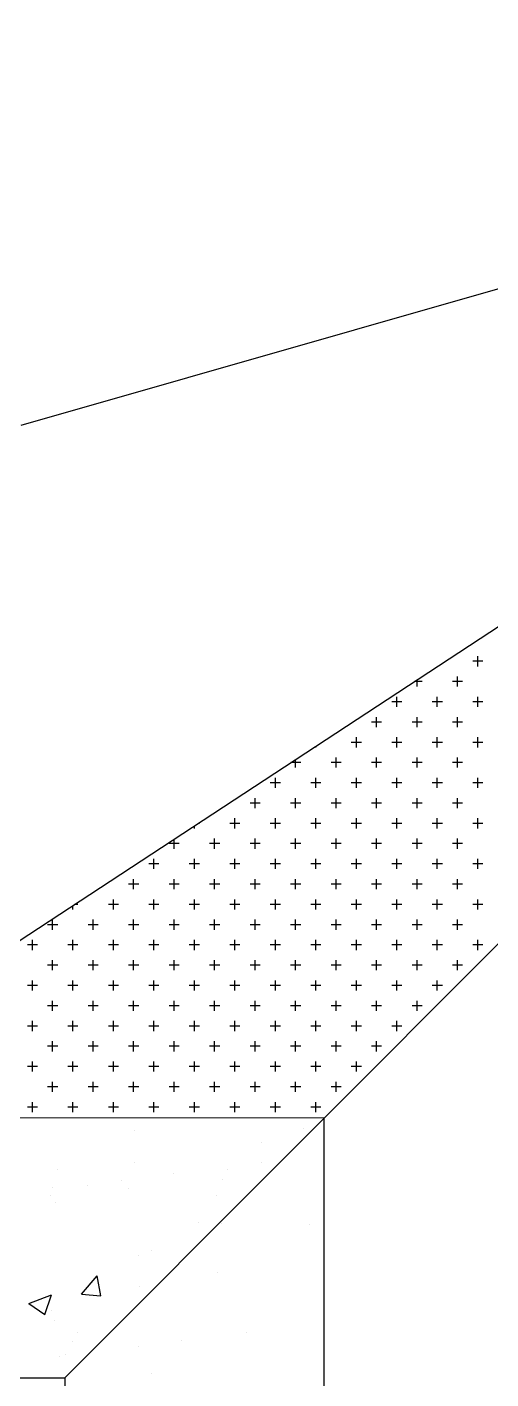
# Model space of a CAD drawing. Extents: x 17373 to 24759, y 49315 to 53755.
# Drawn here: x 18632 to 18947, y 50598 to 51515 of the extents above; entities that cross this region are included whole.
import ezdxf

# ---------------------------------------------------------------- set-up
doc = ezdxf.new("R2010")
doc.units = 0
doc.header["$LTSCALE"] = 10
doc.header["$MEASUREMENT"] = 0
doc.layers.get('0').update_dxf_attribs({"color": 3, "linetype": 'CONTINUOUS'})
for name, color, linetype in [('3', 3, 'CONTINUOUS'), ('7', 7, 'CONTINUOUS'), ('BH', 3, 'CONTINUOUS')]:
    doc.layers.add(name, color=color, linetype=linetype)

# ---------------------------------------------------------------- blocks, each defined once
blk = doc.blocks.new('*X7')
at = {"color": 0}
for p, q in [((608.71, 664.59), (608.71, 664.59)), ((661.06, 665.26), (661.06, 665.26)), ((608.64, 654.72), (608.64, 654.72)), ((648.12, 654.94), (648.12, 654.94)), ((620.95, 651.36), (620.95, 651.36)), ((637.38, 652.65), (637.38, 652.65)), ((583.53, 647.16), (583.53, 647.16)), ((594.28, 647.85), (594.28, 647.85)), ((604.69, 649.22), (604.69, 649.22)), ((645.81, 647.28), (645.81, 647.28)), ((582.92, 644.81), (582.92, 644.81)), ((634.09, 644.56), (634.09, 644.56)), ((628.55, 636.48), (628.55, 636.48)), ((609.97, 626.06), (609.97, 626.06)), ((613.89, 627.82), (613.89, 627.82)), ((584.18, 606.27), (584.18, 606.27)), ((591.25, 602.46), (591.25, 602.46)), ((589.51, 599.6), (589.51, 599.6)), ((585.56, 594.92), (585.56, 594.92))]:
    blk.add_line(p, q, dxfattribs=at)
blk = doc.blocks.new('*X6')
at = {"color": 0}
for p, q in [((668.75, 1431.25), (671.875, 1431.25)), ((670.3125, 1429.6875), (670.3125, 1432.8125)), ((681.25, 1431.25), (684.375, 1431.25)), ((682.8125, 1429.6875), (682.8125, 1432.8125)), ((693.75, 1431.25), (696.875, 1431.25)), ((695.3125, 1429.6875), (695.3125, 1432.8125)), ((706.25, 1431.25), (709.375, 1431.25)), ((707.8125, 1429.6875), (707.8125, 1432.8125)), ((718.75, 1431.25), (721.875, 1431.25)), ((720.3125, 1429.6875), (720.3125, 1432.8125)), ((676.5625, 1423.4375), (676.5625, 1426.5625)), ((689.0625, 1423.4375), (689.0625, 1426.5625)), ((701.5625, 1423.4375), (701.5625, 1426.5625)), ((714.0625, 1423.4375), (714.0625, 1426.5625)), ((726.5625, 1423.4375), (726.5625, 1426.5625)), ((675, 1425), (678.125, 1425)), ((687.5, 1425), (690.625, 1425)), ((700, 1425), (703.125, 1425)), ((712.5, 1425), (715.625, 1425)), ((725, 1425), (728.125, 1425)), ((668.75, 1418.75), (671.875, 1418.75)), ((670.3125, 1417.1875), (670.3125, 1420.3125)), ((681.25, 1418.75), (684.375, 1418.75)), ((682.8125, 1417.1875), (682.8125, 1420.3125)), ((693.75, 1418.75), (696.875, 1418.75)), ((695.3125, 1417.1875), (695.3125, 1420.3125)), ((706.25, 1418.75), (709.375, 1418.75)), ((707.8125, 1417.1875), (707.8125, 1420.3125)), ((718.75, 1418.75), (721.875, 1418.75)), ((720.3125, 1417.1875), (720.3125, 1420.3125)), ((731.25, 1418.75), (732.5215, 1418.75)), ((732.8125, 1417.1875), (732.8125, 1418.3056)), ((676.5625, 1410.9375), (676.5625, 1414.0625)), ((689.0625, 1410.9375), (689.0625, 1414.0625)), ((701.5625, 1410.9375), (701.5625, 1414.0625)), ((714.0625, 1410.9375), (714.0625, 1414.0625)), ((726.5625, 1410.9375), (726.5625, 1414.0625)), ((675, 1412.5), (678.125, 1412.5)), ((687.5, 1412.5), (690.625, 1412.5)), ((700, 1412.5), (703.125, 1412.5)), ((712.5, 1412.5), (715.625, 1412.5)), ((725, 1412.5), (728.125, 1412.5)), ((668.75, 1406.25), (671.875, 1406.25)), ((670.3125, 1404.6875), (670.3125, 1407.8125)), ((681.25, 1406.25), (684.375, 1406.25)), ((682.8125, 1404.6875), (682.8125, 1407.8125)), ((693.75, 1406.25), (696.875, 1406.25)), ((695.3125, 1404.6875), (695.3125, 1407.8125)), ((706.25, 1406.25), (709.375, 1406.25)), ((707.8125, 1404.6875), (707.8125, 1407.8125)), ((718.75, 1406.25), (721.875, 1406.25)), ((720.3125, 1404.6875), (720.3125, 1407.8125)), ((731.25, 1406.25), (734.375, 1406.25)), ((732.8125, 1404.6875), (732.8125, 1407.8125)), ((676.5625, 1398.4375), (676.5625, 1401.5625)), ((689.0625, 1398.4375), (689.0625, 1401.5625)), ((701.5625, 1398.4375), (701.5625, 1401.5625)), ((714.0625, 1398.4375), (714.0625, 1401.5625)), ((726.5625, 1398.4375), (726.5625, 1401.5625)), ((739.0625, 1398.4375), (739.0625, 1401.5625)), ((675, 1400), (678.125, 1400)), ((687.5, 1400), (690.625, 1400)), ((700, 1400), (703.125, 1400)), ((712.5, 1400), (715.625, 1400)), ((725, 1400), (728.125, 1400)), ((737.5, 1400), (740.625, 1400)), ((668.75, 1393.75), (671.875, 1393.75)), ((670.3125, 1392.1875), (670.3125, 1395.3125)), ((681.25, 1393.75), (684.375, 1393.75)), ((682.8125, 1392.1875), (682.8125, 1395.3125)), ((693.75, 1393.75), (696.875, 1393.75)), ((695.3125, 1392.1875), (695.3125, 1395.3125)), ((706.25, 1393.75), (709.375, 1393.75)), ((707.8125, 1392.1875), (707.8125, 1395.3125)), ((718.75, 1393.75), (721.875, 1393.75)), ((720.3125, 1392.1875), (720.3125, 1395.3125)), ((731.25, 1393.75), (734.375, 1393.75)), ((732.8125, 1392.1875), (732.8125, 1395.3125)), ((743.75, 1393.75), (746.875, 1393.75)), ((745.3125, 1392.1875), (745.3125, 1395.3125)), ((676.5625, 1385.9375), (676.5625, 1389.0625)), ((689.0625, 1385.9375), (689.0625, 1389.0625)), ((701.5625, 1385.9375), (701.5625, 1389.0625)), ((714.0625, 1385.9375), (714.0625, 1389.0625)), ((726.5625, 1385.9375), (726.5625, 1389.0625)), ((739.0625, 1385.9375), (739.0625, 1389.0625)), ((751.5625, 1385.9375), (751.5625, 1389.0625)), ((675, 1387.5), (678.125, 1387.5)), ((687.5, 1387.5), (690.625, 1387.5)), ((700, 1387.5), (703.125, 1387.5)), ((712.5, 1387.5), (715.625, 1387.5)), ((725, 1387.5), (728.125, 1387.5)), ((737.5, 1387.5), (740.625, 1387.5)), ((750, 1387.5), (752.9863, 1387.5)), ((668.75, 1381.25), (671.875, 1381.25)), ((670.3125, 1379.6875), (670.3125, 1382.8125)), ((681.25, 1381.25), (684.375, 1381.25)), ((682.8125, 1379.6875), (682.8125, 1382.8125)), ((693.75, 1381.25), (696.875, 1381.25)), ((695.3125, 1379.6875), (695.3125, 1382.8125)), ((706.25, 1381.25), (709.375, 1381.25)), ((707.8125, 1379.6875), (707.8125, 1382.8125)), ((718.75, 1381.25), (721.875, 1381.25)), ((720.3125, 1379.6875), (720.3125, 1382.8125)), ((731.25, 1381.25), (734.375, 1381.25)), ((732.8125, 1379.6875), (732.8125, 1382.8125)), ((743.75, 1381.25), (746.875, 1381.25)), ((745.3125, 1379.6875), (745.3125, 1382.8125)), ((756.25, 1381.25), (757.0793, 1381.25)), ((676.5625, 1373.4375), (676.5625, 1376.5625)), ((689.0625, 1373.4375), (689.0625, 1376.5625)), ((701.5625, 1373.4375), (701.5625, 1376.5625)), ((714.0625, 1373.4375), (714.0625, 1376.5625)), ((726.5625, 1373.4375), (726.5625, 1376.5625)), ((739.0625, 1373.4375), (739.0625, 1376.5625)), ((751.5625, 1373.4375), (751.5625, 1376.5625)), ((757.8125, 1379.6875), (757.8125, 1380.1304)), ((675, 1375), (678.125, 1375)), ((687.5, 1375), (690.625, 1375)), ((700, 1375), (703.125, 1375)), ((712.5, 1375), (715.625, 1375)), ((725, 1375), (728.125, 1375)), ((737.5, 1375), (740.625, 1375)), ((750, 1375), (753.125, 1375)), ((668.75, 1368.75), (671.875, 1368.75)), ((670.3125, 1367.1875), (670.3125, 1370.3125)), ((681.25, 1368.75), (684.375, 1368.75)), ((682.8125, 1367.1875), (682.8125, 1370.3125)), ((693.75, 1368.75), (696.875, 1368.75)), ((695.3125, 1367.1875), (695.3125, 1370.3125)), ((706.25, 1368.75), (709.375, 1368.75)), ((707.8125, 1367.1875), (707.8125, 1370.3125)), ((718.75, 1368.75), (721.875, 1368.75)), ((720.3125, 1367.1875), (720.3125, 1370.3125)), ((731.25, 1368.75), (734.375, 1368.75)), ((732.8125, 1367.1875), (732.8125, 1370.3125)), ((743.75, 1368.75), (746.875, 1368.75)), ((745.3125, 1367.1875), (745.3125, 1370.3125)), ((756.25, 1368.75), (759.375, 1368.75)), ((757.8125, 1367.1875), (757.8125, 1370.3125)), ((676.5625, 1360.9375), (676.5625, 1364.0625)), ((689.0625, 1360.9375), (689.0625, 1364.0625)), ((701.5625, 1360.9375), (701.5625, 1364.0625)), ((714.0625, 1360.9375), (714.0625, 1364.0625)), ((726.5625, 1360.9375), (726.5625, 1364.0625)), ((739.0625, 1360.9375), (739.0625, 1364.0625)), ((751.5625, 1360.9375), (751.5625, 1364.0625)), ((764.0625, 1360.9375), (764.0625, 1364.0625)), ((675, 1362.5), (678.125, 1362.5)), ((687.5, 1362.5), (690.625, 1362.5)), ((700, 1362.5), (703.125, 1362.5)), ((712.5, 1362.5), (715.625, 1362.5)), ((725, 1362.5), (728.125, 1362.5)), ((737.5, 1362.5), (740.625, 1362.5)), ((750, 1362.5), (753.125, 1362.5)), ((762.5, 1362.5), (765.625, 1362.5)), ((668.75, 1356.25), (671.875, 1356.25)), ((670.3125, 1354.6875), (670.3125, 1357.8125)), ((681.25, 1356.25), (684.375, 1356.25)), ((682.8125, 1354.6875), (682.8125, 1357.8125)), ((693.75, 1356.25), (696.875, 1356.25)), ((695.3125, 1354.6875), (695.3125, 1357.8125)), ((706.25, 1356.25), (709.375, 1356.25)), ((707.8125, 1354.6875), (707.8125, 1357.8125)), ((718.75, 1356.25), (721.875, 1356.25)), ((720.3125, 1354.6875), (720.3125, 1357.8125)), ((731.25, 1356.25), (734.375, 1356.25)), ((732.8125, 1354.6875), (732.8125, 1357.8125)), ((743.75, 1356.25), (746.875, 1356.25)), ((745.3125, 1354.6875), (745.3125, 1357.8125)), ((756.25, 1356.25), (759.375, 1356.25)), ((757.8125, 1354.6875), (757.8125, 1357.8125)), ((768.75, 1356.25), (771.875, 1356.25)), ((770.3125, 1354.6875), (770.3125, 1357.8125)), ((676.5625, 1348.4375), (676.5625, 1351.5625)), ((689.0625, 1348.4375), (689.0625, 1351.5625)), ((701.5625, 1348.4375), (701.5625, 1351.5625)), ((714.0625, 1348.4375), (714.0625, 1351.5625)), ((726.5625, 1348.4375), (726.5625, 1351.5625)), ((739.0625, 1348.4375), (739.0625, 1351.5625)), ((751.5625, 1348.4375), (751.5625, 1351.5625)), ((764.0625, 1348.4375), (764.0625, 1351.5625)), ((776.5625, 1348.4375), (776.5625, 1351.499)), ((675, 1350), (678.125, 1350)), ((687.5, 1350), (690.625, 1350)), ((700, 1350), (703.125, 1350)), ((712.5, 1350), (715.625, 1350)), ((725, 1350), (728.125, 1350)), ((737.5, 1350), (740.625, 1350)), ((750, 1350), (753.125, 1350)), ((762.5, 1350), (765.625, 1350)), ((775, 1350), (777.5441, 1350)), ((668.75, 1343.75), (671.875, 1343.75)), ((670.3125, 1342.1875), (670.3125, 1345.3125)), ((681.25, 1343.75), (684.375, 1343.75)), ((682.8125, 1342.1875), (682.8125, 1345.3125)), ((693.75, 1343.75), (696.875, 1343.75)), ((695.3125, 1342.1875), (695.3125, 1345.3125)), ((706.25, 1343.75), (709.375, 1343.75)), ((707.8125, 1342.1875), (707.8125, 1345.3125)), ((718.75, 1343.75), (721.875, 1343.75)), ((720.3125, 1342.1875), (720.3125, 1345.3125)), ((731.25, 1343.75), (734.375, 1343.75)), ((732.8125, 1342.1875), (732.8125, 1345.3125)), ((743.75, 1343.75), (746.875, 1343.75)), ((745.3125, 1342.1875), (745.3125, 1345.3125)), ((756.25, 1343.75), (759.375, 1343.75)), ((757.8125, 1342.1875), (757.8125, 1345.3125)), ((768.75, 1343.75), (771.875, 1343.75)), ((770.3125, 1342.1875), (770.3125, 1345.3125)), ((781.25, 1343.75), (781.6371, 1343.75)), ((676.5625, 1335.9375), (676.5625, 1339.0625)), ((689.0625, 1335.9375), (689.0625, 1339.0625)), ((701.5625, 1335.9375), (701.5625, 1339.0625)), ((714.0625, 1335.9375), (714.0625, 1339.0625)), ((726.5625, 1335.9375), (726.5625, 1339.0625)), ((739.0625, 1335.9375), (739.0625, 1339.0625)), ((751.5625, 1335.9375), (751.5625, 1339.0625)), ((764.0625, 1335.9375), (764.0625, 1339.0625)), ((776.5625, 1335.9375), (776.5625, 1339.0625)), ((675, 1337.5), (678.125, 1337.5)), ((687.5, 1337.5), (690.625, 1337.5)), ((700, 1337.5), (703.125, 1337.5)), ((712.5, 1337.5), (715.625, 1337.5)), ((725, 1337.5), (728.125, 1337.5)), ((737.5, 1337.5), (740.625, 1337.5)), ((750, 1337.5), (753.125, 1337.5)), ((762.5, 1337.5), (765.625, 1337.5)), ((775, 1337.5), (778.125, 1337.5)), ((681.25, 1331.25), (684.375, 1331.25)), ((682.8125, 1329.6875), (682.8125, 1332.8125)), ((693.75, 1331.25), (696.875, 1331.25)), ((695.3125, 1329.6875), (695.3125, 1332.8125)), ((706.25, 1331.25), (709.375, 1331.25)), ((707.8125, 1329.6875), (707.8125, 1332.8125)), ((718.75, 1331.25), (721.875, 1331.25)), ((720.3125, 1329.6875), (720.3125, 1332.8125)), ((731.25, 1331.25), (734.375, 1331.25)), ((732.8125, 1329.6875), (732.8125, 1332.8125)), ((743.75, 1331.25), (746.875, 1331.25)), ((745.3125, 1329.6875), (745.3125, 1332.8125)), ((756.25, 1331.25), (759.375, 1331.25)), ((757.8125, 1329.6875), (757.8125, 1332.8125)), ((768.75, 1331.25), (771.875, 1331.25)), ((770.3125, 1329.6875), (770.3125, 1332.8125)), ((781.25, 1331.25), (784.375, 1331.25)), ((782.8125, 1329.6875), (782.8125, 1332.8125)), ((689.0625, 1323.4375), (689.0625, 1326.5625)), ((701.5625, 1323.4375), (701.5625, 1326.5625)), ((714.0625, 1323.4375), (714.0625, 1326.5625)), ((726.5625, 1323.4375), (726.5625, 1326.5625)), ((739.0625, 1323.4375), (739.0625, 1326.5625)), ((751.5625, 1323.4375), (751.5625, 1326.5625)), ((764.0625, 1323.4375), (764.0625, 1326.5625)), ((776.5625, 1323.4375), (776.5625, 1326.5625)), ((789.0625, 1323.4375), (789.0625, 1326.5625)), ((687.5, 1325), (690.625, 1325)), ((700, 1325), (703.125, 1325)), ((712.5, 1325), (715.625, 1325)), ((725, 1325), (728.125, 1325)), ((737.5, 1325), (740.625, 1325)), ((750, 1325), (753.125, 1325)), ((762.5, 1325), (765.625, 1325)), ((775, 1325), (778.125, 1325)), ((787.5, 1325), (790.625, 1325)), ((693.75, 1318.75), (696.875, 1318.75)), ((695.3125, 1317.1875), (695.3125, 1320.3125)), ((706.25, 1318.75), (709.375, 1318.75)), ((707.8125, 1317.1875), (707.8125, 1320.3125)), ((718.75, 1318.75), (721.875, 1318.75)), ((720.3125, 1317.1875), (720.3125, 1320.3125)), ((731.25, 1318.75), (734.375, 1318.75)), ((732.8125, 1317.1875), (732.8125, 1320.3125)), ((743.75, 1318.75), (746.875, 1318.75)), ((745.3125, 1317.1875), (745.3125, 1320.3125)), ((756.25, 1318.75), (759.375, 1318.75)), ((757.8125, 1317.1875), (757.8125, 1320.3125)), ((768.75, 1318.75), (771.875, 1318.75)), ((770.3125, 1317.1875), (770.3125, 1320.3125)), ((781.25, 1318.75), (784.375, 1318.75)), ((782.8125, 1317.1875), (782.8125, 1320.3125)), ((793.75, 1318.75), (796.875, 1318.75)), ((795.3125, 1317.1875), (795.3125, 1320.3125)), ((701.5625, 1310.9375), (701.5625, 1314.0625)), ((714.0625, 1310.9375), (714.0625, 1314.0625)), ((726.5625, 1310.9375), (726.5625, 1314.0625)), ((739.0625, 1310.9375), (739.0625, 1314.0625)), ((751.5625, 1310.9375), (751.5625, 1314.0625)), ((764.0625, 1310.9375), (764.0625, 1314.0625)), ((776.5625, 1310.9375), (776.5625, 1314.0625)), ((789.0625, 1310.9375), (789.0625, 1314.0625)), ((700, 1312.5), (703.125, 1312.5)), ((712.5, 1312.5), (715.625, 1312.5)), ((725, 1312.5), (728.125, 1312.5)), ((737.5, 1312.5), (740.625, 1312.5)), ((750, 1312.5), (753.125, 1312.5)), ((762.5, 1312.5), (765.625, 1312.5)), ((775, 1312.5), (778.125, 1312.5)), ((787.5, 1312.5), (790.625, 1312.5)), ((800, 1312.5), (802.1019, 1312.5)), ((801.5625, 1310.9375), (801.5625, 1313.3237)), ((706.25, 1306.25), (709.375, 1306.25)), ((707.8125, 1304.6875), (707.8125, 1307.8125)), ((718.75, 1306.25), (721.875, 1306.25)), ((720.3125, 1304.6875), (720.3125, 1307.8125)), ((731.25, 1306.25), (734.375, 1306.25)), ((732.8125, 1304.6875), (732.8125, 1307.8125)), ((743.75, 1306.25), (746.875, 1306.25)), ((745.3125, 1304.6875), (745.3125, 1307.8125)), ((756.25, 1306.25), (759.375, 1306.25)), ((757.8125, 1304.6875), (757.8125, 1307.8125)), ((768.75, 1306.25), (771.875, 1306.25)), ((770.3125, 1304.6875), (770.3125, 1307.8125)), ((781.25, 1306.25), (784.375, 1306.25)), ((782.8125, 1304.6875), (782.8125, 1307.8125)), ((793.75, 1306.25), (796.875, 1306.25)), ((795.3125, 1304.6875), (795.3125, 1307.8125)), ((714.0625, 1298.4375), (714.0625, 1301.5625)), ((726.5625, 1298.4375), (726.5625, 1301.5625)), ((739.0625, 1298.4375), (739.0625, 1301.5625)), ((751.5625, 1298.4375), (751.5625, 1301.5625)), ((764.0625, 1298.4375), (764.0625, 1301.5625)), ((776.5625, 1298.4375), (776.5625, 1301.5625)), ((789.0625, 1298.4375), (789.0625, 1301.5625)), ((801.5625, 1298.4375), (801.5625, 1301.5625)), ((712.5, 1300), (715.625, 1300)), ((725, 1300), (728.125, 1300)), ((737.5, 1300), (740.625, 1300)), ((750, 1300), (753.125, 1300)), ((762.5, 1300), (765.625, 1300)), ((775, 1300), (778.125, 1300)), ((787.5, 1300), (790.625, 1300)), ((800, 1300), (803.125, 1300)), ((718.75, 1293.75), (721.875, 1293.75)), ((720.3125, 1292.1875), (720.3125, 1295.3125)), ((731.25, 1293.75), (734.375, 1293.75)), ((732.8125, 1292.1875), (732.8125, 1295.3125)), ((743.75, 1293.75), (746.875, 1293.75)), ((745.3125, 1292.1875), (745.3125, 1295.3125)), ((756.25, 1293.75), (759.375, 1293.75)), ((757.8125, 1292.1875), (757.8125, 1295.3125)), ((768.75, 1293.75), (771.875, 1293.75)), ((770.3125, 1292.1875), (770.3125, 1295.3125)), ((781.25, 1293.75), (784.375, 1293.75)), ((782.8125, 1292.1875), (782.8125, 1295.3125)), ((793.75, 1293.75), (796.875, 1293.75)), ((795.3125, 1292.1875), (795.3125, 1295.3125)), ((806.25, 1293.75), (809.375, 1293.75)), ((807.8125, 1292.1875), (807.8125, 1295.3125))]:
    blk.add_line(p, q, dxfattribs=at)
blk = doc.blocks.new('*X5')
at = {"color": 0}
for p, q in [((648, 660.96), (648, 660.96)), ((584.85, 652.64), (584.85, 652.64)), ((607.06, 646.89), (607.06, 646.89)), ((635.84, 649.68), (635.84, 649.68)), ((584.5, 642.64), (584.5, 642.64)), ((592.38, 614.22), (597.2, 619.97)), ((598.36, 613.7), (597.21, 619.97)), ((576.1, 611.36), (583.1, 614.04)), ((581.08, 608), (583.1, 614.04)), ((592.38, 614.22), (598.36, 613.7)), ((610.38, 616.63), (610.38, 616.63)), ((576.1, 611.36), (581.07, 608)), ((583.28, 609.35), (583.28, 609.35)), ((587.59, 595.79), (587.59, 595.79))]:
    blk.add_line(p, q, dxfattribs=at)
blk = doc.blocks.new('*X4')
at = {"color": 0}
for p, q in [((635.71, 635.93), (635.71, 635.93)), ((662.71, 635.86), (662.71, 635.86)), ((634.27, 620.87), (634.27, 620.87)), ((643.46, 602.54), (643.46, 602.54)), ((610.12, 598.15), (610.12, 598.15)), ((623.13, 599.87), (623.13, 599.87)), ((613.91, 589.77), (613.91, 589.77))]:
    blk.add_line(p, q, dxfattribs=at)

msp = doc.modelspace()

# ---------------------------------------------------------------- linework, layer by layer
at = {"layer": '7'}
for p, q in [((18173.75, 50598.29), (19573.34, 51514.85)), ((19573.34, 51514.85), (18627.88, 51244.45)), ((19573.34, 51514.85), (18657.75, 50598.29)), ((18833.75, 50774.48), (18442.79, 50775.08)), ((18833.75, 50774.48), (18833.75, 50383.52)), ((18173.75, 50598.29), (18657.75, 50598.29)), ((18657.75, 50598.29), (18657.75, 50114.29))]:
    msp.add_line(p, q, dxfattribs=at)
msp.add_circle((19573.34, 51514.85), 1980, dxfattribs=at)

# ---------------------------------------------------------------- block references
at = {"layer": '3', "xscale": 2.2, "yscale": 2.2, "zscale": 2.2}
for name in ['*X7', '*X4', '*X5']:
    msp.add_blockref(name, (17365.8, 49303.68), dxfattribs=at)
at = {"layer": 'BH', "xscale": 2.2, "yscale": 2.2, "zscale": 2.2, "rotation": 90}
msp.add_blockref('*X6', (21784.51, 49307.31), dxfattribs=at)

doc.saveas('drawing.dxf')
